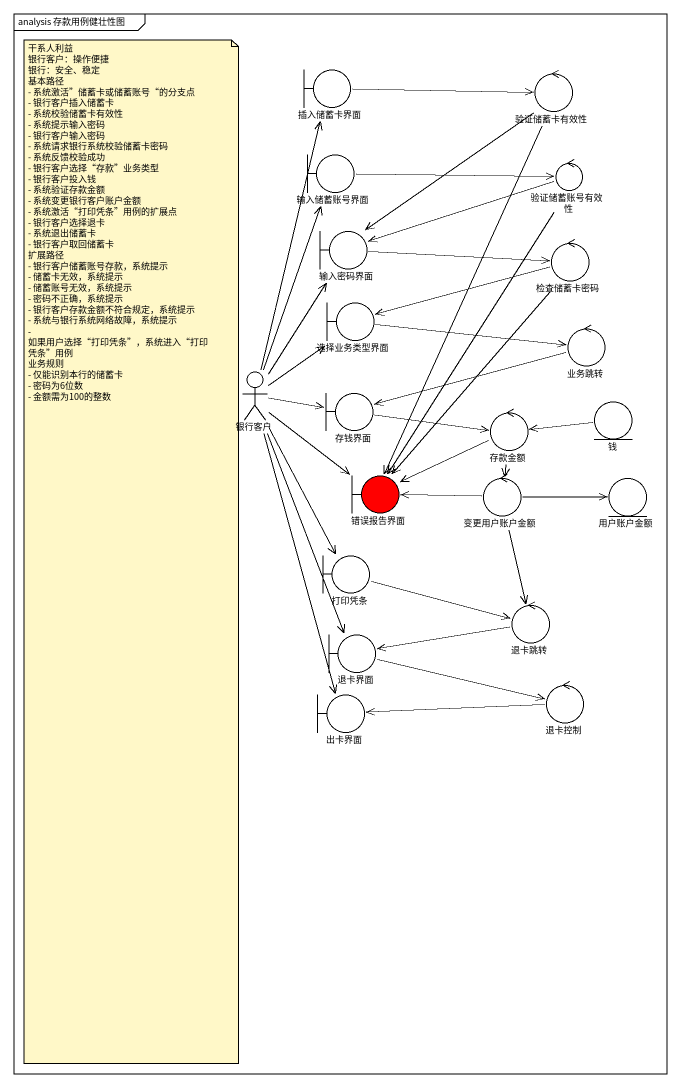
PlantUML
@startuml
mainframe analysis 存款用例健壮性图
boundary 插入储蓄卡界面
control 验证储蓄卡有效性
boundary 输入储蓄账号界面
control 验证储蓄账号有效性
boundary 输入密码界面
control 检查储蓄卡密码
boundary 选择业务类型界面
control 业务跳转
actor 银行客户
boundary 存钱界面
entity 钱
control 存款金额
boundary 错误报告界面 #FF0000
control 变更用户账户金额
entity 用户账户金额
boundary 打印凭条
boundary 退卡界面
control 退卡跳转
boundary 出卡界面
control 退卡控制
插入储蓄卡界面 -right-> 验证储蓄卡有效性
验证储蓄卡有效性 --> 输入密码界面
验证储蓄卡有效性 --> 错误报告界面
输入储蓄账号界面 -right-> 验证储蓄账号有效性
验证储蓄账号有效性 -left-> 输入密码界面
验证储蓄账号有效性 --> 错误报告界面
输入密码界面 -right-> 检查储蓄卡密码
检查储蓄卡密码 -left-> 选择业务类型界面
检查储蓄卡密码 --> 错误报告界面
选择业务类型界面 -right-> 业务跳转
业务跳转 -left-> 存钱界面
银行客户 -up-> 插入储蓄卡界面
银行客户 -up-> 输入储蓄账号界面
银行客户 -up-> 输入密码界面
银行客户 -up-> 选择业务类型界面
银行客户 -right-> 存钱界面
银行客户 --> 错误报告界面
银行客户 --> 打印凭条
银行客户 --> 退卡界面
银行客户 --> 出卡界面
存钱界面 -right-> 存款金额
存款金额 <-right- 钱
存款金额 -left-> 错误报告界面
存款金额 -left-> 错误报告界面
存款金额 --> 变更用户账户金额
变更用户账户金额 -left-> 错误报告界面
变更用户账户金额 -right-> 用户账户金额
变更用户账户金额 --> 退卡跳转
打印凭条 -right-> 退卡跳转
退卡界面 -right-> 退卡控制
退卡跳转 -left-> 退卡界面
退卡控制 -left-> 出卡界面
note as N1
  干系人利益
  银行客户：操作便捷
  银行：安全、稳定
  基本路径
  - 系统激活”储蓄卡或储蓄账号“的分支点
  - 银行客户插入储蓄卡
  - 系统校验储蓄卡有效性
  - 系统提示输入密码
  - 银行客户输入密码
  - 系统请求银行系统校验储蓄卡密码
  - 系统反馈校验成功
  - 银行客户选择“存款”业务类型
  - 银行客户投入钱
  - 系统验证存款金额
  - 系统变更银行客户账户金额
  - 系统激活“打印凭条”用例的扩展点
  - 银行客户选择退卡
  - 系统退出储蓄卡
  - 银行客户取回储蓄卡
  扩展路径
  - 银行客户储蓄账号存款，系统提示
  - 储蓄卡无效，系统提示
  - 储蓄账号无效，系统提示
  - 密码不正确，系统提示
  - 银行客户存款金额不符合规定，系统提示
  - 系统与银行系统网络故障，系统提示
  - 如果用户选择“打印凭条”，系统进入“打印凭条”用例
  业务规则
  - 仅能识别本行的储蓄卡
  - 密码为6位数
  - 金额需为100的整数
end note
@enduml
